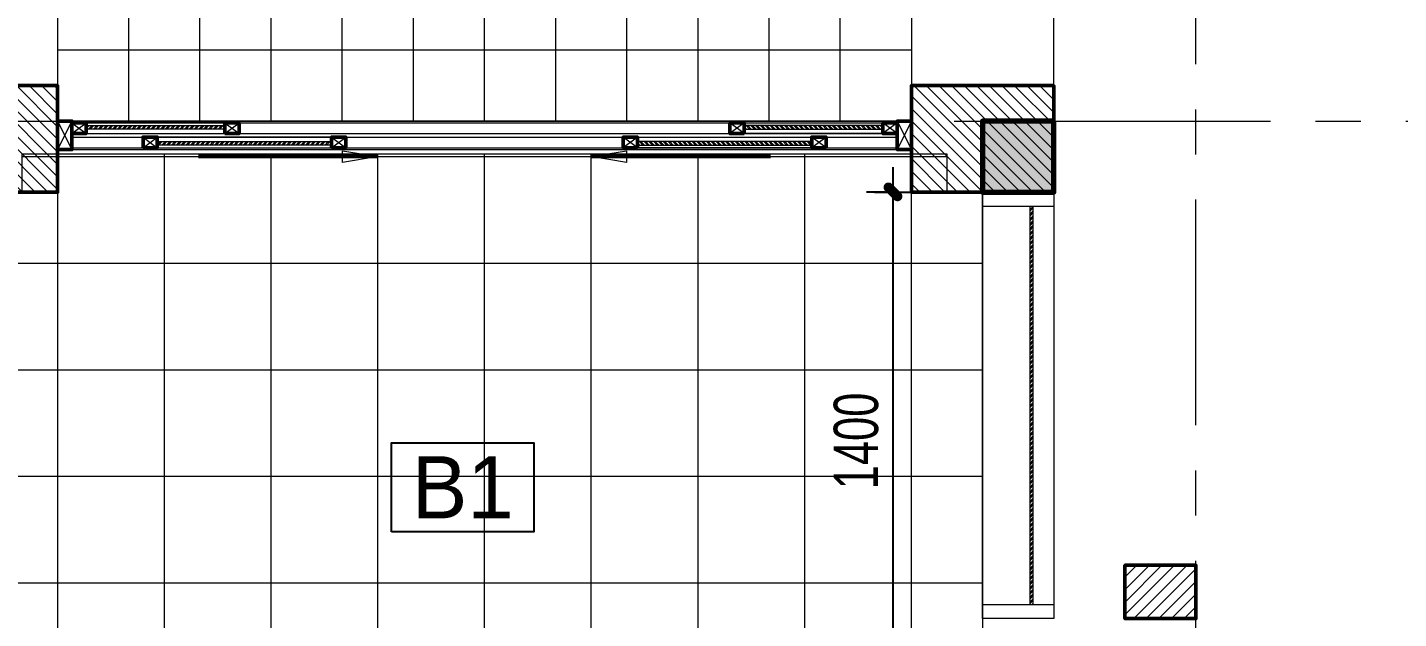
# Model space of a CAD drawing. Header units: inches. Extents: x 88947 to 296847, y 35049 to 161062.
# Drawn here: x 136076 to 139931, y 91309 to 92973 of the extents above; entities that cross this region are included whole.
import ezdxf
from ezdxf.enums import TextEntityAlignment as Align

# ---------------------------------------------------------------- set-up
doc = ezdxf.new("R2010")
doc.units = ezdxf.units.IN
doc.header["$MEASUREMENT"] = 0
doc.header["$PDMODE"] = 1
doc.linetypes.add('ACAD_ISO03W100', pattern=[30, 12, -18])
doc.linetypes.add('CENTER', pattern=[50.800000000000004, 31.75, -6.35, 6.35, -6.35])
for name, color, linetype, lineweight in [('A-Dims', 145, 'Continuous', 25), ('CUA', 42, 'Continuous', 20), ('DIM', 7, 'Continuous', 25), ('HACTH', 8, 'Continuous', 5), ('HATCH', 8, 'Continuous', 5), ('KHUNG 1', 6, 'Continuous', 70), ('KY HIEU', 4, 'Continuous', 25), ('mb$0$CUA', 42, 'Continuous', 20), ('mb$0$HATCH', 69, 'Continuous', 15), ('mb$0$net cat', 51, 'Continuous', 50), ('mb$0$net manh', 251, 'Continuous', 5), ('THAY', 3, 'Continuous', 18), ('TRUC', 252, 'ACAD_ISO03W100', 13), ('TUONG', 4, 'Continuous', 50)]:
    doc.layers.add(name, color=color, linetype=linetype, lineweight=lineweight)
doc.styles.add('FRANKO', font='VFRANKO.TTF')
doc.styles.add('VNI-HELVE-CONDENSE', font='VNARIAL.TTF', dxfattribs={"width": 0.7})
doc.dimstyles.new('TAS-100', dxfattribs={"dimscale": 50, "dimtxt": 2.5, "dimasz": 0.7, "dimexe": 1.5, "dimexo": 1.5, "dimgap": 0.8, "dimtad": 1, "dimdec": 0, "dimzin": 3, "dimdsep": 46, "dimtxsty": 'VNI-HELVE-CONDENSE', "dimblk": 'TICK', "dimcen": 2.5, "dimclrt": 71, "dimazin": 2, "dimtfac": 0.75, "dimtdec": 0, "dimtix": 1, "dimtmove": 2, "dimatfit": 2, "dimldrblk": 'TICK123', "dimfxl": 1.5, "dimtolj": 1, "dimtzin": 0, "dimarcsym": 0})
doc.dimstyles.new('TL100', dxfattribs={"dimscale": 0, "dimtxt": 250, "dimasz": 200, "dimexe": 100, "dimexo": 100, "dimgap": 100, "dimtad": 1, "dimdec": 0, "dimzin": 0, "dimdsep": 46, "dimtxsty": 'VNI-HELVE-CONDENSE', "dimblk": 'ARCHTICK', "dimcen": -6, "dimdle": 10, "dimclrd": 253, "dimclre": 256, "dimclrt": 256, "dimadec": 0, "dimazin": 0, "dimtfac": 0.005, "dimtdec": 0, "dimtix": 1, "dimtmove": 2, "dimatfit": 3, "dimldrblk": 'CLOSEDBLANK', "dimfxl": 1, "dimtolj": 1, "dimtzin": 0, "dimlwd": -1, "dimarcsym": 0})

# ---------------------------------------------------------------- blocks, each defined once
blk = doc.blocks.new('_ArchTick')
at = {"color": 0, "linetype": 'ByBlock', "const_width": 0.15}
blk.add_lwpolyline([(-0.5, -0.5), (0.5, 0.5)], dxfattribs=at)
blk = doc.blocks.new('TICK')
at = {"layer": 'A-Dims', "color": 1}
for p, q in [((0, 1.5), (0, -1.5)), ((-1.999999999999943, 0), (2, 0))]:
    blk.add_line(p, q, dxfattribs=at)
at = {"layer": 'A-Dims', "color": 1, "const_width": 0.7878347494489719}
blk.add_lwpolyline([(-0.3342782012913972, -0.3486016811580157), (0.3833337504766519, 0.3780050543573452)], dxfattribs=at)
at = {"layer": 'A-Dims', "color": 1, "const_width": 0.393917374724486}
for points in [[(0.2443158685418894, 0.5170229362784085, -0.4142135623732853), (0.5228575154469581, 0.5170229362784085, -1)], [(0.5228575154469581, 0.5170229362784085, -0.4142135623732853), (0.5228575154469581, 0.2384812893835715, -1)], [(-0.4732960832188837, -0.209583799236043, 0.4142135623732853), (-0.4732960832188837, -0.4881254461220124, 1)], [(-0.4732960832188837, -0.4881254461220124, 0.4142135623732853), (-0.1947544363210909, -0.4881254461220124, 1)]]:
    blk.add_lwpolyline(points, format="xyb", dxfattribs=at)
blk = doc.blocks.new('*D404')
at = {"layer": 'Defpoints', "color": 0}
for p in [(138510.0303418656, 92508.95006676567), (138561.3447740977, 92508.95006676567), (138261.3448076949, 91108.95006686047)]:
    blk.add_point(p, dxfattribs=at)
at = {"layer": 'DIM', "color": 0, "lineweight": -2}
for p, q in [((138486.3447740977, 92508.95006676567), (138435.0303418656, 92508.95006676567)), ((138510.0303418656, 91143.95006686047), (138510.0303418656, 92473.95006676567)), ((138336.3448076949, 91108.95006686047), (138585.0303418656, 91108.95006686047))]:
    blk.add_line(p, q, dxfattribs=at)
at = {"layer": 'DIM', "color": 0, "lineweight": -2, "xscale": 35, "yscale": 35, "zscale": 35}
for p, rotation in [((138510.0303418656, 92508.95006676567), 90), ((138510.0303418656, 91108.95006686047), 270)]:
    blk.add_blockref('TICK', p, dxfattribs=dict(at, rotation=rotation))
at = {"layer": 'DIM', "color": 71, "insert": (138406.2513514154, 91808.95006681308), "char_height": 125, "attachment_point": 5, "rotation": 90, "style": 'VNI-HELVE-CONDENSE'}
blk.add_mtext('\\A1;1400', dxfattribs=at)
blk = doc.blocks.new('TICK123')
at = {"layer": 'A-Dims', "color": 1}
blk.add_lwpolyline([(0.04616600689769257, 7.275957614183426e-12, 0, 0.84, 0), (-2.110890249510703, 7.275957614183426e-12, 8.399999999999999, 8.399999999999999, 0)], format="xyseb", dxfattribs=at)
blk = doc.blocks.new('syb-floor')
at = {"linetype": 'Continuous'}
blk.add_lwpolyline([(-4.785714285710128, -2.5), (-4.785714285710128, 2.5), (3.215714285710419, 2.5), (3.215714285710419, -2.5)], close=True, dxfattribs=at)
blk.add_attdef('SYB-FLOOR', text='', height=2.5, dxfattribs=at).set_placement((-0.7849999999962165, 0), align=Align.MIDDLE_CENTER)
blk = doc.blocks.new('A$C42FF647F')
at = {"layer": 'HATCH'}
h = blk.add_hatch(dxfattribs=at)
h.set_pattern_fill('ANSI31', color=256, scale=200, style=0)
h.set_pattern_definition([(135, (4200.000000043015, -2150.000000094806), (17.67766952966369, 17.67766952966369), [])])
h.paths.add_polyline_path([(4300.000000043015, -1950.00000009482), (4300.000000043015, -1850.000000094806), (3900.000000043015, -1850.000000094806), (3900.000000043015, -2150.000000094806), (4300.000000044063, -2150.000000094806)])
h = blk.add_hatch(dxfattribs=at)
h.set_pattern_fill('ANSI31', color=256, scale=200, style=0)
h.set_pattern_definition([(135, (7500.000000043045, -2150.000000094806), (17.67766952966369, 17.67766952966369), [])])
h.paths.add_polyline_path([(6699.999966398638, -1950.000000124914), (6699.999966399686, -1850.000000094806), (7099.999932771607, -1850.000000094806), (7099.999932768493, -2150.000000094806), (6799.999966396572, -2150.000000094806), (6699.999966398638, -2150.000000094806)])
h = blk.add_hatch(dxfattribs=at)
h.set_pattern_fill('ANSI31', color=256, scale=200, style=0)
h.set_pattern_definition([(225, (7475.000000033964, -3350.000000101601), (17.67766952966369, -17.67766952966369), [])])
h.paths.add_polyline_path([(7300.000000033964, -3350.000000108397), (7300.000000034022, -3350.000000101558), (7300.000000031723, -3350.00000010166), (7300.000000033993, -3200.000000119719), (7500.000000033964, -3200.000000119719), (7500.000000033964, -3350.000000108397)])
at = {"layer": 'mb$0$HATCH'}
h = blk.add_hatch(dxfattribs=at)
h.set_pattern_fill('ANSI32', color=256, angle=-180, style=0)
h.set_pattern_definition([(45.00000000000006, (4290.000000053318, -1972.500000094675), (-6.735192090801868, 6.735192090801863), []), (45.00000000000006, (4294.490130053309, -1972.500000094675), (-6.735192090801868, 6.735192090801863), [])])
h.paths.add_polyline_path([(4380.000000054424, -1962.500000064247), (4770.000000053318, -1962.500000094733), (4770.000000053318, -1972.500000094733), (4380.000000054424, -1972.500000064247)])
h = blk.add_hatch(dxfattribs=at)
h.set_pattern_fill('ANSI32', color=256, angle=-180, style=0)
h.set_pattern_definition([(134.9999999999999, (6709.999966399453, -1972.500000094675), (6.735192090801868, 6.735192090801863), []), (134.9999999999999, (6705.509836399462, -1972.500000094675), (6.735192090801868, 6.735192090801863), [])])
h.paths.add_polyline_path([(6619.999966398405, -1962.500000088476), (6229.999966399453, -1962.500000094733), (6229.999966399453, -1972.500000094733), (6619.999966398405, -1972.500000088476)])
h = blk.add_hatch(dxfattribs=at)
h.set_pattern_fill('ANSI32', color=256, angle=-180, style=0)
h.set_pattern_definition([(45.00000000000006, (4590.000000053318, -2017.500000088447), (-6.735192090801868, 6.735192090801863), []), (45.00000000000006, (4594.490130053309, -2017.500000088447), (-6.735192090801868, 6.735192090801863), [])])
h.paths.add_polyline_path([(4580.000000053318, -2007.500000088359), (5070.000000053318, -2007.500000088505), (5070.000000053318, -2017.500000088505), (4580.000000053318, -2017.500000088359)])
h = blk.add_hatch(dxfattribs=at)
h.set_pattern_fill('ANSI32', color=256, angle=-180, style=0)
h.set_pattern_definition([(134.9999999999999, (6409.999966399453, -2017.500000088447), (6.735192090801868, 6.735192090801863), []), (134.9999999999999, (6405.509836399462, -2017.500000088447), (6.735192090801868, 6.735192090801863), [])])
h.paths.add_polyline_path([(6419.999966399453, -2007.500000088359), (5929.999966399453, -2007.500000088505), (5929.999966399453, -2017.500000088505), (6419.999966399453, -2017.500000088359)])
h = blk.add_hatch(dxfattribs=at)
h.set_pattern_fill('ANSI32', color=256, angle=-90.00000000000001, style=0)
h.set_pattern_definition([(45.00000000000003, (7032.499966448115, -4059.999891548927), (6.735192090801866, -6.735192090801865), []), (45.00000000000003, (7032.499966448115, -4055.509761548921), (6.735192090801866, -6.735192090801865), [])])
h.paths.add_polyline_path([(7042.499966448202, -3309.999891548927), (7042.49962995539, -2190.000036729252), (7032.49962995539, -2190.000036729252), (7032.499966448202, -3309.999891548927)])
at = {"layer": 'CUA'}
for points in [[(6899.999966442585, -2150.00010864083), (7099.999932768493, -2150.000000094806), (7099.999932768493, -2190.000000094806), (6899.999966442585, -2190.00010864083)], [(6899.999966442585, -3310.000000094966), (7099.999932768493, -3309.999891548941), (7099.999932768493, -3349.999891548941), (6899.999966442585, -3350.000000094966)]]:
    blk.add_lwpolyline(points, close=True, dxfattribs=at)
at = {"layer": 'KHUNG 1'}
blk.add_lwpolyline([(7099.999966399686, -1950.000000094806), (6899.999966399686, -1950.000000094806), (6899.999966399686, -2150.000000094806), (7099.999966399686, -2150.000000094806)], close=True, dxfattribs=at)
blk.add_solid([(7099.999966399686, -2150.000000094806), (6899.999966399686, -2150.000000094806), (7099.999966399686, -1950.000000094806), (6899.999966399686, -1950.000000094806)], dxfattribs=at)
at = {"layer": 'mb$0$CUA'}
for points in [[(4300.000000044121, -1950.00000006448), (6699.999966396776, -1950.000000088708)], [(4340.000000044063, -1955.000000064218), (6659.999966398696, -1955.000000088447)], [(4340.000000044092, -1985.000000064218), (6659.999966398667, -1985.000000088447)], [(4340.000000044092, -1995.000000058164), (6659.999966398667, -1995.000000082393)], [(4300.00000004287, -2030.000000058368), (6699.999966395524, -2030.000000082597)], [(4340.000000044121, -2025.000000058164), (6659.999966398638, -2025.000000082393)]]:
    blk.add_lwpolyline(points, dxfattribs=at)
for points in [[(4810.00000005326, -1985.000000094529), (4810.000000053231, -1955.000000094529), (4380.000000054424, -1955.000000064247), (4380.000000054424, -1985.000000064247)], [(4380.000000054424, -1962.500000064247), (4770.000000053318, -1962.500000094733), (4770.000000053318, -1972.500000094733), (4380.000000054424, -1972.500000064247)], [(6189.999966399511, -1985.000000094529), (6189.99996639954, -1955.000000094529), (6619.999966398405, -1955.000000088476), (6619.999966398405, -1985.000000088476)], [(6619.999966398405, -1962.500000088476), (6229.999966399453, -1962.500000094733), (6229.999966399453, -1972.500000094733), (6619.999966398405, -1972.500000088476)], [(5110.00000005326, -2025.000000088301), (5110.000000053231, -1995.000000088301), (4580.000000053318, -1995.000000088359), (4580.000000053318, -2025.000000088359)], [(5889.999966399511, -2025.000000088301), (5889.99996639954, -1995.000000088301), (6419.999966399453, -1995.000000088359), (6419.999966399453, -2025.000000088359)], [(4580.000000053318, -2007.500000088359), (5070.000000053318, -2007.500000088505), (5070.000000053318, -2017.500000088505), (4580.000000053318, -2017.500000088359)], [(6419.999966399453, -2007.500000088359), (5929.999966399453, -2007.500000088505), (5929.999966399453, -2017.500000088505), (6419.999966399453, -2017.500000088359)], [(7042.499966448202, -3309.999891548927), (7042.49962995539, -2190.000036729252), (7032.49962995539, -2190.000036729252), (7032.499966448202, -3309.999891548927)]]:
    blk.add_lwpolyline(points, close=True, dxfattribs=at)
at = {"layer": 'mb$0$net cat'}
for points in [[(4300.000000044063, -1950.00000006448), (4300.000000044121, -2030.00000006448), (4340.000000044121, -2030.00000006445), (4340.000000044063, -1950.00000006445)], [(4340.000000054162, -1985.000000064392), (4340.000000054162, -1955.000000064392), (4380.000000054162, -1955.000000064392), (4380.000000054162, -1985.000000064392)], [(4770.000000053231, -1985.000000094675), (4770.000000053231, -1955.000000094675), (4810.000000053231, -1955.000000094675), (4810.000000053231, -1985.000000094675)], [(6229.99996639954, -1985.000000094675), (6229.99996639954, -1955.000000094675), (6189.99996639954, -1955.000000094675), (6189.99996639954, -1985.000000094675)], [(6659.999966398667, -1985.000000088621), (6659.999966398667, -1955.000000088621), (6619.999966398667, -1955.000000088621), (6619.999966398667, -1985.000000088621)], [(6699.999966398696, -1950.000000088708), (6699.999966398638, -2030.000000088708), (6659.999966398638, -2030.000000088679), (6659.999966398696, -1950.000000088679)], [(4540.000000053056, -2025.000000088505), (4540.000000053056, -1995.000000088505), (4580.000000053056, -1995.000000088505), (4580.000000053056, -2025.000000088505)], [(5070.000000053231, -2025.000000088447), (5070.000000053231, -1995.000000088447), (5110.000000053231, -1995.000000088447), (5110.000000053231, -2025.000000088447)], [(5929.99996639954, -2025.000000088447), (5929.99996639954, -1995.000000088447), (5889.99996639954, -1995.000000088447), (5889.99996639954, -2025.000000088447)], [(6459.999966399715, -2025.000000088505), (6459.999966399715, -1995.000000088505), (6419.999966399715, -1995.000000088505), (6419.999966399715, -2025.000000088505)]]:
    blk.add_lwpolyline(points, close=True, dxfattribs=at)
at = {"layer": 'mb$0$net manh'}
for points in [[(4300.000000044063, -1950.00000006448), (4340.000000044121, -2030.00000006445)], [(4340.000000044063, -1950.00000006445), (4300.000000044121, -2030.00000006448)], [(4340.000000054162, -1955.000000064392), (4380.000000054162, -1985.000000064392)], [(4340.000000054162, -1985.000000064392), (4380.000000054162, -1955.000000064392)], [(4770.000000053231, -1955.000000094675), (4810.000000053231, -1985.000000094675)], [(4770.000000053231, -1985.000000094675), (4810.000000053231, -1955.000000094675)], [(6229.99996639954, -1955.000000094675), (6189.99996639954, -1985.000000094675)], [(6229.99996639954, -1985.000000094675), (6189.99996639954, -1955.000000094675)], [(6659.999966398667, -1955.000000088621), (6619.999966398667, -1985.000000088621)], [(6659.999966398667, -1985.000000088621), (6619.999966398667, -1955.000000088621)], [(6699.999966398696, -1950.000000088708), (6659.999966398638, -2030.000000088679)], [(6659.999966398696, -1950.000000088679), (6699.999966398638, -2030.000000088708)], [(4540.000000053056, -1995.000000088505), (4580.000000053056, -2025.000000088505)], [(4540.000000053056, -2025.000000088505), (4580.000000053056, -1995.000000088505)], [(5070.000000053231, -1995.000000088447), (5110.000000053231, -2025.000000088447)], [(5070.000000053231, -2025.000000088447), (5110.000000053231, -1995.000000088447)], [(5929.99996639954, -1995.000000088447), (5889.99996639954, -2025.000000088447)], [(5929.99996639954, -2025.000000088447), (5889.99996639954, -1995.000000088447)], [(6459.999966399715, -1995.000000088505), (6419.999966399715, -2025.000000088505)], [(6459.999966399715, -2025.000000088505), (6419.999966399715, -1995.000000088505)]]:
    blk.add_lwpolyline(points, dxfattribs=at)
at = {"layer": 'THAY'}
for points in [[(3900, -550.0000000948057), (4300.000000043015, -550.0000000948057), (4300.000000043015, -1850.000000094806), (3900, -1850.000000094806)], [(7099.99996635667, -550.0000000948057), (6699.99996635667, -550.0000000948057), (6699.999932771607, -1850.000000094806), (7099.999932771607, -1850.000000094806)], [(6899.999966439587, -2150.000000094806), (7099.999966439587, -2150.000000094806), (7099.999966442701, -3350.000000094806), (6899.999966442701, -3350.000000094806)]]:
    blk.add_lwpolyline(points, close=True, dxfattribs=at)
at = {"layer": 'TUONG'}
for points in [[(4300.000000043015, -1950.00000009482), (4300.000000043015, -1850.000000094806), (3900.000000043015, -1850.000000094806), (3900.000000043015, -2150.000000094806), (4300.000000044063, -2150.000000094806), (4300.000000043015, -1950.00000009482), (4300.000000043015, -1950.00000009482)], [(6699.999966398638, -1950.000000124914), (6699.999966399686, -1850.000000094806), (7099.999932771607, -1850.000000094806), (7099.999932768493, -2150.000000094806), (6799.999966396572, -2150.000000094806), (6699.999966398638, -2150.000000094806), (6699.999966398638, -1950.000000124914), (6699.999966398638, -1950.000000124914)], [(7300.000000033964, -3350.000000108397), (7300.000000033964, -3350.000000108397), (7300.000000033964, -3350.000000101601), (7300.000000033964, -3350.000000101601), (7300.000000033964, -3350.000000101601), (7300.000000033964, -3350.000000101601), (7300.000000034022, -3350.000000101558), (7300.000000031723, -3350.00000010166), (7300.000000033993, -3200.000000119719), (7500.000000033964, -3200.000000119719), (7500.000000033964, -3350.000000108397), (7500.000000033964, -3350.000000108397), (7500.000000033964, -3350.000000108397), (7300.000000033964, -3350.000000108397), (7300.000000033964, -3350.000000108397)]]:
    blk.add_lwpolyline(points, dxfattribs=at)
for points in [[(5200.671656850231, -2049.984537036871), (4696.330599094188, -2049.984537036871)], [(5799.328309588105, -2049.984537036871), (6303.669367344148, -2049.984537036871)]]:
    blk.add_leader(points, dimstyle='TL100', override={"dimscale": 1, "dimasz": 100, "dimtad": 0}, dxfattribs=at)

msp = doc.modelspace()

# ---------------------------------------------------------------- hatches: boundary and pattern name
at = {"layer": 'HATCH'}
h = msp.add_hatch(dxfattribs=at)
h.set_pattern_fill('TAS_GACH400X400', color=256, scale=0.5, style=0, pattern_type=2)
h.set_pattern_definition([(0, (136161.344807742, 92709.13756676565), (0, 200), []), (90, (136161.344807742, 92709.13756676565), (-200, 1.224646799147353e-14), [200, 0])])
h.paths.add_polyline_path([(138561.3447628338, 92708.95006686045), (138561.3447628338, 93508.95006686571), (136161.344807742, 93508.95006686049), (136161.344807742, 92708.95006686047)])
h = msp.add_hatch(dxfattribs=at)
h.set_pattern_fill('TAS_GACH600X600', color=256, scale=0.5, style=0, pattern_type=2)
h.set_pattern_definition([(0, (127161.344807699, 86309.13756676567), (0, 300), []), (90, (127161.344807699, 86309.13756676567), (-300, 1.83697019872103e-14), [300, 0])])
h.paths.add_polyline_path([(127661.3448413423, 92616.45006686047), (130261.344807699, 92616.45006686047), (130261.344807699, 92508.95006686047), (130361.344807699, 92508.9500668597), (130361.3448076985, 90058.9500667804), (135961.3448076984, 90058.9500667804), (135961.344807699, 92508.95006686047), (136061.344807699, 92508.95006686047), (136061.344807699, 92616.45006686047), (138661.3447740557, 92616.45006686047), (138661.3447740526, 92508.95006686047), (138761.3447740557, 92508.95006686074), (138761.3447740239, 91108.95006686047), (139161.3447740588, 91108.95006685141), (139161.3448076882, 86308.95006686047), (127161.344807699, 86308.95006686047), (127161.3448413392, 91108.95006685141), (127561.3448413392, 91108.95006686047), (127561.3448413423, 92508.95006686047), (127661.3448413454, 92508.95006686047)])

# ---------------------------------------------------------------- linework, layer by layer
msp.add_lwpolyline([(127661.3448413423, 92616.45006686047), (130261.344807699, 92616.45006686047), (130261.344807699, 92508.95006686047), (130361.344807699, 92508.9500668597), (130361.3448076985, 90058.9500667804), (135961.3448076984, 90058.9500667804), (135961.344807699, 92508.95006686047), (136061.344807699, 92508.95006686047), (136061.344807699, 92616.45006686047), (138661.3447740557, 92616.45006686047), (138661.3447740526, 92508.95006686047), (138761.3447740557, 92508.95006686074), (138761.3447740239, 91108.95006686047), (139161.3447740588, 91108.95006685141), (139161.3448076882, 86308.95006686047), (127161.344807699, 86308.95006686047), (127161.3448413392, 91108.95006685141), (127561.3448413392, 91108.95006686047), (127561.3448413423, 92508.95006686047), (127661.3448413454, 92508.95006686047), (127661.3448413454, 92616.45006686047)], close=True, dxfattribs=at)
at = {"layer": 'TRUC', "linetype": 'CENTER', "ltscale": 20}
for points in [[(139361.344807699, 82708.95006686047), (139361.344807699, 95208.95006686047)], [(124711.344807699, 92708.95006686047), (141611.344807699, 92708.95006686047)]]:
    msp.add_lwpolyline(points, dxfattribs=at)

# ---------------------------------------------------------------- block references
at = {"layer": 'HACTH'}
msp.add_blockref('A$C42FF647F', (131861.344807699, 94658.95006686047), dxfattribs=at)
at = {"layer": 'KY HIEU'}
ref = msp.add_blockref('syb-floor', (137339.3069595467, 91678.48001960924), dxfattribs=dict(at, xscale=50, yscale=50, zscale=50))
ref.add_attrib('SYB-FLOOR', 'B1', dxfattribs={"layer": '0', "linetype": 'Continuous', "height": 175, "style": 'FRANKO'}).set_placement((137300.0569595466, 91678.48001960924), align=Align.MIDDLE_CENTER)

# ---------------------------------------------------------------- dimensions: what is measured, and where the dimension line sits
at = {"layer": 'DIM'}
dim = msp.add_linear_dim(base=(138510.0303418656, 92508.95006676567), p1=(138261.3448076949, 91108.95006686047), p2=(138561.3447740977, 92508.95006676567), angle=90, dimstyle='TAS-100', dxfattribs=at)
dim.commit()
dim.dimension.update_dxf_attribs({"geometry": '*D404', "text_midpoint": (138406.2513514154, 91808.95006681308)})

doc.saveas('drawing.dxf')
